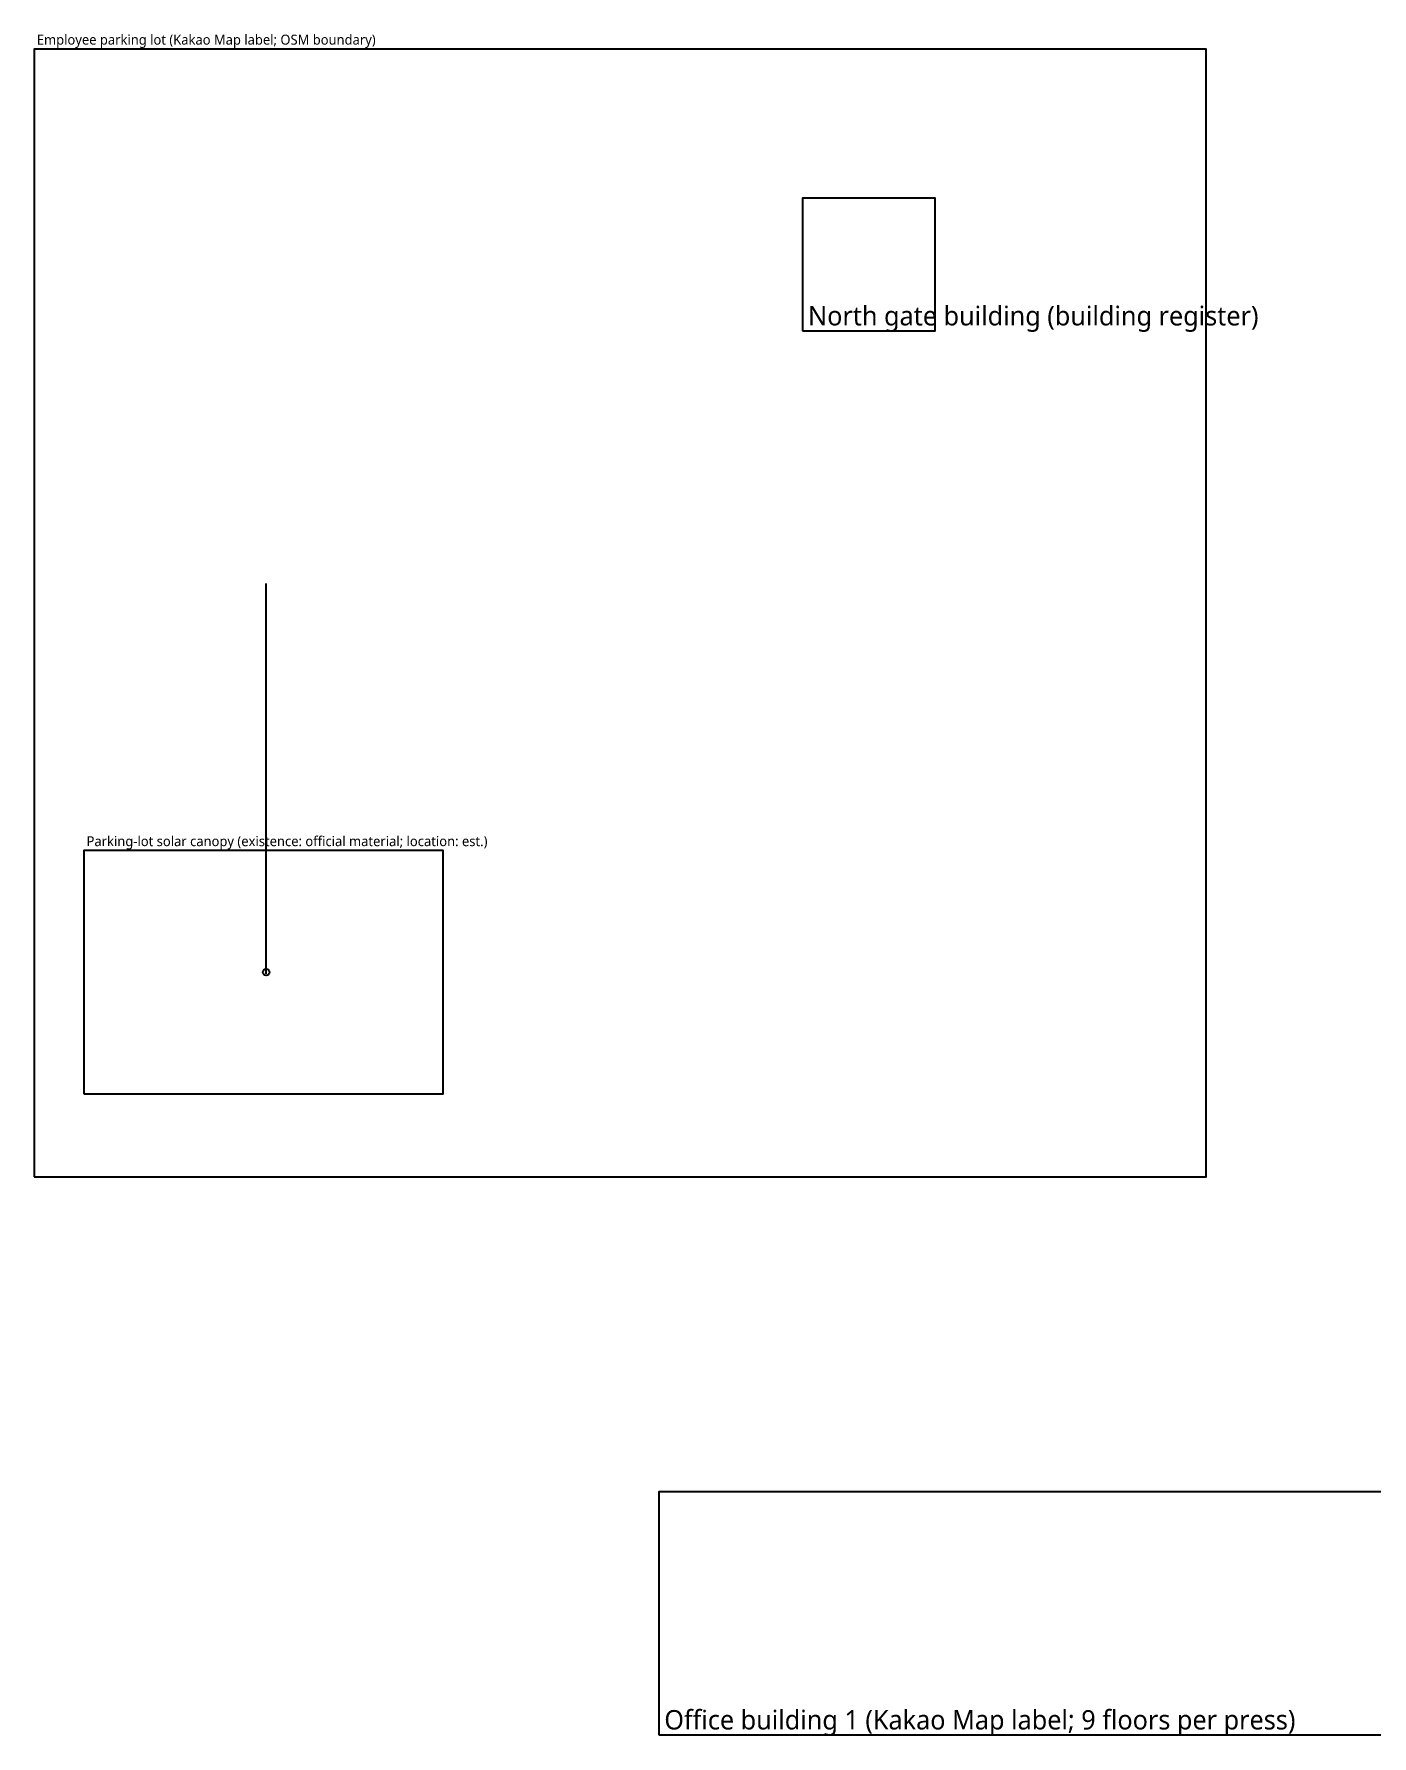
# Model space of a CAD drawing. Header units: metres. Extents: x -1640 to 1560, y -268 to 2338.
# Drawn here: x -769 to -527, y 1941.8 to 2249.7 of the extents above; entities that cross this region are included whole.
import ezdxf

# ---------------------------------------------------------------- set-up
doc = ezdxf.new("R2010")
doc.units = ezdxf.units.M
for name, color, linetype in [('AUX', 8, 'Continuous'), ('TEXT', 7, 'Continuous'), ('UTIL_ELEC.PV_CONCEPT', 5, 'Continuous'), ('UTIL_ELEC.PV_RISER', 5, 'Continuous'), ('UTIL_PLANT', 2, 'Continuous'), ('UTIL_TEXT', 7, 'Continuous')]:
    doc.layers.add(name, color=color, linetype=linetype)
doc.styles.add('KO', font='malgun.ttf')

msp = doc.modelspace()

# ---------------------------------------------------------------- linework, layer by layer
at = {"layer": 'AUX'}
for points in [[(-630, 2196), (-606, 2196), (-606, 2220), (-630, 2220)], [(-656, 1942), (-520, 1942), (-520, 1986), (-656, 1986)]]:
    msp.add_lwpolyline(points, close=True, dxfattribs=at)
at = {"layer": 'UTIL_ELEC.PV_CONCEPT'}
msp.add_line((-727, 2079.7), (-727, 2150.3), dxfattribs=at)
at = {"layer": 'UTIL_ELEC.PV_RISER'}
msp.add_circle((-727, 2080), 0.6, dxfattribs=at)
at = {"layer": 'UTIL_PLANT'}
for points in [[(-769, 2043), (-557, 2043), (-557, 2247), (-769, 2247)], [(-760, 2058), (-695, 2058), (-695, 2102), (-760, 2102)]]:
    msp.add_lwpolyline(points, close=True, dxfattribs=at)

# ---------------------------------------------------------------- texts
at = {"layer": 'TEXT', "style": 'KO'}
for s, p in [('North gate building (building register)', (-629, 2197)), ('Office building 1 (Kakao Map label; 9 floors per press)', (-655, 1943))]:
    msp.add_text(s, height=3.5, dxfattribs=at).set_placement(p)
at = {"layer": 'UTIL_TEXT', "style": 'KO'}
for s, p in [('Employee parking lot (Kakao Map label; OSM boundary)', (-768.5, 2247.8)), ('Parking-lot solar canopy (existence: official material; location: est.)', (-759.5, 2102.8))]:
    msp.add_text(s, height=1.8, dxfattribs=at).set_placement(p)

doc.saveas('drawing.dxf')
